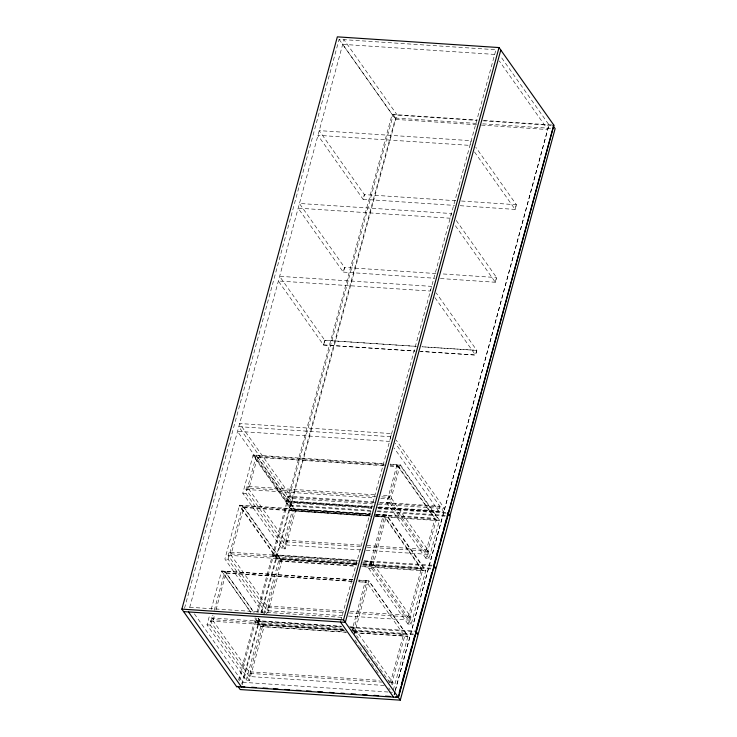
<?xml version="1.0" encoding="UTF-8"?>
<svg xmlns="http://www.w3.org/2000/svg" width="737" height="737" viewBox="0 0 737 737"><rect width="100%" height="100%" fill="white"/><g stroke="black" fill="none" stroke-linecap="round" stroke-linejoin="round"><path stroke-width="0.55" stroke-dasharray="3.69 2.76" d="M184.526 608.283L339.112 39.347L496.204 49.757M189.685 607.5L343.958 39.669L397.031 114.797M258.07 618.196L264.049 626.653L249.419 680.5L246.186 680.279L207.014 624.838L209.695 614.971M211.187 609.499L221.644 570.991L352.968 579.687M263.404 613.534L224.896 559.024L239.525 505.177L370.849 513.873M285.182 548.872L246.011 493.422L256.402 455.19L295.574 510.63L285.182 548.872L281.949 548.66L242.777 493.21L253.169 454.978L384.484 463.674M384.226 685.456L249.401 676.52L210.238 621.079L211.086 617.956L341.388 626.588M342.696 615.708L267.282 610.715L228.111 555.265L228.967 552.142L358.127 560.7M360.568 549.894L285.164 544.901L245.992 489.451L246.84 486.328L376.008 494.886M249.419 680.5L210.248 625.05L212.929 615.192M214.274 610.245L224.877 571.203L254.09 612.558M228.129 559.236L242.759 505.389L281.93 560.839L267.301 614.686L228.129 559.236L224.896 559.024M342.567 628.246L213.334 619.688L214.541 615.248M216.052 609.692L226.056 572.87L352.995 581.281M357.012 562.211L231.215 553.874L243.938 507.056L370.877 515.467M376.036 496.48L249.097 488.069L257.582 456.848L384.521 465.259M323.552 345.017L324.824 340.337L279.59 276.301L431.569 286.371L430.297 291.051L278.31 280.981L323.552 345.017L414.968 351.079M374.525 502.772L287.623 496.931L286.352 501.611L287.835 496.148L373.539 501.833M238.512 680.085L255.352 617.772M256.927 612.3L392.121 114.392L477.023 120.094M239.451 680.85L255.619 621.328L341.369 627.003M343.838 629.416L258.088 623.732L255.831 620.545L256.43 618.343M257.932 612.834L273.501 555.514L356.966 561.041M357.141 563.298L275.96 557.918L273.713 554.731L287.845 502.708L372.452 508.318M370.72 510.446L290.314 505.112L288.056 501.925L393.226 114.861L477.079 120.417M241.699 684.037L257.876 624.515L255.619 621.328M258.088 623.732L259.581 618.223M261.082 612.714L275.749 558.701L273.501 555.514M275.96 557.918L290.102 505.895L287.845 502.708M290.314 505.112L395.474 118.049L393.226 114.861M371.743 507.001L291.751 501.694L292.598 498.571L239.58 423.526L391.568 433.596L389.449 441.399L237.461 431.329L286.564 500.838L373.41 506.586M242.151 684.848L260.207 618.094M261.773 612.622L396.967 114.714M246.186 680.279L260.815 626.441L254.836 617.974M264.067 614.474L278.697 560.627L239.525 505.177M281.949 548.66L292.34 510.419L253.169 454.978M251.326 673.471L250.156 671.812L262.869 624.985M269.208 607.666L268.028 605.998L280.751 559.18L357.381 564.256M287.089 541.852L285.91 540.184L294.395 508.972L369.873 513.975M249.401 676.52L250.248 673.406L211.086 617.956M267.282 610.715L268.13 607.592L228.967 552.142M285.164 544.901L286.011 541.778L246.84 486.328M340.761 620.895L495.946 49.738M351.512 632.18L365.543 580.526L404.668 636.123M407.966 624.009L368.795 568.559L383.424 514.712L422.596 570.162L407.966 624.009L411.2 624.221L425.829 570.374L386.658 514.923L375.419 514.177M425.848 558.195L386.676 502.745L397.068 464.503L436.23 519.953L425.848 558.195L429.081 558.406L439.464 520.165L400.302 464.725L390.205 464.052M350.48 627.187L353.907 627.417L353.06 630.54L358.366 638.058M348.408 616.086L410.104 620.176L370.932 564.726L371.78 561.603L363.783 561.078M366.289 550.272L427.985 554.362L388.814 498.912L389.661 495.789L381.665 495.264M351.715 628.854L354 629.011L366.722 582.184L358.716 581.659M362.733 562.589L371.881 563.197L384.603 516.379L375.455 515.771M381.757 496.858L389.762 497.383L398.247 466.171L390.242 465.637M354.147 634.585L368.776 580.738L358.689 580.065M411.2 624.221L372.028 568.771L386.658 514.923M429.081 558.406L389.91 502.956L400.302 464.725M495.264 282.17L496.535 277.49L456.01 220.114M515.052 209.336L516.324 204.656M419.537 351.383L475.531 355.087L476.811 350.407L436.221 292.948M440.413 278.54L495.328 282.253L496.6 277.573L441.684 273.86M460.201 205.706L515.117 209.419L516.388 204.739L475.798 147.28M391.992 682.794L390.822 681.126L403.535 634.308M409.873 616.98L408.694 615.321L421.417 568.494L363.092 564.634M427.755 551.165L426.576 549.507L435.06 518.295L375.594 514.352M391.577 684.341L404.714 635.967M377.768 507.673L438.386 511.764L439.814 506.218L379.251 502.21M392.508 684.949L393.07 682.867L353.907 627.417M410.104 620.176L410.951 617.053L371.78 561.603M427.985 554.362L428.833 551.239L389.661 495.789M393.318 690.035L407.948 636.188L368.776 580.738M394.074 694.834L394.977 691.499M395.281 690.394L548.954 124.783M394.129 694.917L395.041 691.582M395.345 690.477L549.01 124.866L500.58 56.307M494.665 54.418L342.687 44.349L395.76 119.477M483.822 120.472L553.809 125.106M482.818 120.794L551.737 125.364M395.474 118.049L477.032 123.457M482.772 123.834L550.539 128.321M395.695 119.394L476.83 124.774M481.408 125.078L547.738 129.546L499.308 60.987M455.816 200.722L364.345 194.586L319.167 130.624L471.146 140.693L469.874 145.382L317.896 135.313L363.129 199.349L364.4 194.669L363.074 199.266L454.545 205.411M461.473 201.017L516.388 204.739M436.028 273.556L344.557 267.42L343.285 272.1L434.756 278.245M416.184 346.316L324.768 340.254L323.497 344.934L414.913 350.996M324.824 340.337L416.239 346.399M476.811 350.407L421.96 346.777L476.747 350.324L475.476 355.004L420.624 351.374M390.721 436.719L238.733 426.649L291.751 501.694M384.346 464.19L253.031 455.494L292.193 510.944L370.904 516.158M390.066 464.577L400.163 465.24L439.326 520.691L375.483 516.462M257.434 457.373L383.231 465.701M390.094 466.162L398.1 466.687M245.992 489.451L375.105 498.009M380.817 498.387L388.814 498.912M242.777 493.21L246.011 493.422M386.676 502.745L389.91 502.956M379.039 502.993L439.602 507.001M292.598 498.571L372.59 503.878M378.302 504.255L444.577 508.641L396.202 440.164M379.122 506.964L438.543 510.907L394.092 447.976M378.597 507.452L443.729 511.764L395.354 443.287M286.352 501.611L372.111 507.378M288.056 501.925L371.909 507.48M377.657 507.867L446.576 512.427M378.173 508.696L447.912 513.311M377.611 510.898L445.378 515.393M290.102 505.895L371.273 511.275M376.994 511.653L445.59 516.195M370.711 514.398L239.387 505.702L278.558 561.143L356.128 566.283M376.423 514.776L386.52 515.449L425.691 570.889L361.839 566.661M294.256 509.488L370.877 514.564M375.446 514.868L434.922 518.811M292.34 510.419L369.9 515.559M375.621 515.937L439.464 520.165M243.8 507.572L370.739 515.983M375.308 516.287L384.465 516.895M285.91 540.184L362.54 545.26M367.109 545.564L426.576 549.507M286.011 541.778L362.567 546.854M367.137 547.149L428.833 551.239M273.713 554.731L358.32 560.341M364.032 560.719L432.637 565.261M363.82 561.502L433.568 566.117M362.862 563.676L432.601 568.301M228.111 555.265L357.224 563.814M362.936 564.201L370.932 564.726M275.749 558.701L356.929 564.081M362.65 564.459L431.246 569.001M280.613 559.696L356.091 564.699M362.954 565.15L421.278 569.019M278.697 560.627L356.266 565.767M361.987 566.145L425.829 570.374M368.795 568.559L372.028 568.771M352.922 579.844L221.607 571.147L250.82 612.493M358.643 580.222L368.74 580.894L407.902 636.344L354.35 632.788M226.01 573.027L351.816 581.355M358.67 581.815L366.676 582.341M268.028 605.998L344.658 611.074M350.37 611.452L408.694 615.321M268.13 607.592L344.686 612.659M349.255 612.963L410.951 617.053M189.75 607.26L341.728 617.33M255.831 620.545L341.581 626.229M349.587 626.754L414.756 631.075M350.517 627.611L415.686 631.931M351.835 629.942L413.577 634.032M210.238 621.079L343.912 629.932M257.876 624.515L344.769 630.273M352.765 630.798L413.365 634.815M262.833 625.142L344.032 630.522M354.322 631.204L403.498 634.465M260.815 626.441L346.39 632.106M354.396 632.641L407.948 636.188M346.344 632.263L260.769 626.588L254.799 618.131M207.014 624.838L210.248 625.05M250.156 671.812L379.38 680.371M388.528 680.979L390.822 681.126M250.248 673.406L381.702 682.112M389.643 682.637L393.07 682.867M242.759 682.305L387.948 692.006M389.025 691.997L392.517 692.31M474.527 151.96L515.117 209.419M339.112 39.347L392.176 114.475M455.402 225.734L495.328 282.253M434.95 297.628L475.531 355.087M396.93 465.029L436.092 520.479M388.583 495.725L389.762 497.383M383.286 515.227L422.458 570.678M370.702 561.53L371.881 563.197M256.264 455.706L295.426 511.156M352.83 627.344L354 629.011M363.673 645.575L365.672 648.394M366.335 649.334L370.315 654.972M370.978 655.912L374.958 661.55M375.63 662.489L379.61 668.127M380.274 669.067L390.232 683.162M247.918 486.402L249.097 488.069M354.902 640.011L358.882 645.649M359.545 646.589L363.534 652.227M364.198 653.166L370.831 662.563M371.494 663.503L375.483 669.141M376.146 670.08L380.126 675.718M388.758 687.934L390.085 689.814M242.62 505.914L281.792 561.364M230.045 552.216L231.215 553.874M224.84 571.359L254.053 612.714M258.033 618.352L264.003 626.809M221.644 570.991L250.856 612.336M212.164 618.03L213.334 619.688M194.384 613.829L242.814 682.388M344.612 267.503L343.341 272.183L298.107 208.147L450.086 218.216L451.357 213.527L299.379 203.458L344.612 267.503"/><path stroke-width="1.11" d="M236.697 686.755L181.864 609.121L337.343 36.85L499.032 47.564L553.865 125.189L398.376 697.46L236.641 686.672M237.95 686.359L240.207 689.546L400.274 700.15L343.543 619.835L499.032 47.564M500.792 50.061L345.312 622.332L183.624 611.618M399.214 692.55L400.716 687.041M401.315 684.839L405.203 670.504M405.801 668.302L408.197 659.486M408.795 657.284L411.79 646.257M412.398 644.055L414.793 635.239M419.196 619.025L415.898 631.148L418.155 634.336L435.816 569.305L433.568 566.117M419.795 616.823L422.19 608.007M422.789 605.796L423.683 602.488M424.282 600.287L425.783 594.777M426.382 592.576L428.777 583.75M429.376 581.548L430.27 578.241M430.869 576.039L431.771 572.732M436.184 556.481L433.78 565.334L436.028 568.531L450.169 516.499L447.912 513.311L447.009 516.637M436.783 554.27L437.686 550.944M438.294 548.733L439.796 543.197M440.394 540.986L442.799 532.132M443.407 529.921L444.31 526.596M444.908 524.385L446.41 518.848M398.321 697.377L553.809 125.106M400.274 700.15L417.943 635.119L415.686 631.931M181.864 609.121L343.543 619.835M240.234 686.506L244.813 686.81M251.667 687.262L256.246 687.566M263.109 688.026L267.678 688.33M273.39 688.708L277.969 689.012M284.832 689.463L289.401 689.768M296.265 690.219L300.834 690.523M306.555 690.901L311.125 691.205M317.988 691.656L322.557 691.96M329.421 692.421L333.99 692.716M340.853 693.176L344.28 693.397M351.144 693.858L355.713 694.162M362.576 694.613L367.146 694.917M374.009 695.369L378.578 695.673M385.442 696.124L390.011 696.428M395.732 696.806L398.017 696.962M552.888 125.437L555.136 128.625L449.975 515.697L447.718 512.51M340.457 622.01L393.53 697.138M188.479 611.94L241.543 687.068"/></g></svg>
